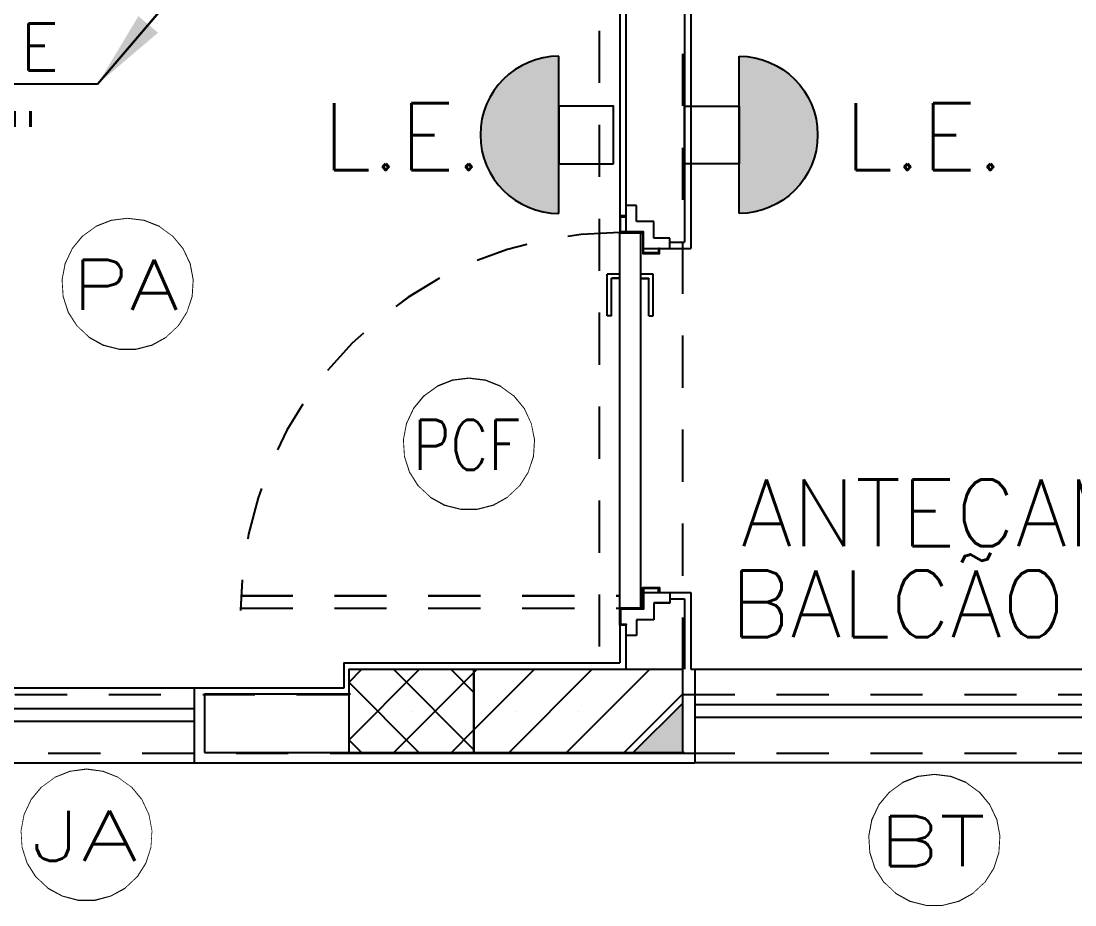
# Model space of a CAD drawing. Header units: millimetres. Extents: x 188.6 to 263.2, y 40.1 to 120.1.
# Drawn here: x 210.865 to 213.39, y 104.434 to 106.551 of the extents above; entities that cross this region are included whole.
import ezdxf
from ezdxf.enums import TextEntityAlignment as Align

# ---------------------------------------------------------------- set-up
doc = ezdxf.new("R2010")
doc.units = ezdxf.units.MM
doc.set_wipeout_variables(frame=1)
doc.linetypes.add('HIDDEN2', pattern=[0.1875, 0.125, -0.0625])
doc.linetypes.add('XREF-TIPO$0$HIDDEN2', pattern=[0.1875, 0.125, -0.0625])
for name, color, linetype in [('ARQ', 8, 'Continuous'), ('ESTR-PILARES', 11, 'Continuous'), ('ESTR-VIGAS', 11, 'HIDDEN2'), ('ESTRUTURA', 7, 'Continuous'), ('INC-ALARME-COL', 254, 'Continuous'), ('INC-LE', 96, 'Continuous'), ('INC-PCF', 254, 'Continuous'), ('INC-TEXTO', 7, 'Continuous'), ('LE', 96, 'Continuous'), ('LE-TEXTO', 7, 'Continuous'), ('T-MC-TEXTO', 8, 'Continuous')]:
    doc.layers.add(name, color=color, linetype=linetype)
doc.styles.add('60-50', font='romans.shx', dxfattribs={"height": 0.08})
doc.styles.add('60-75', font='romans.shx', dxfattribs={"height": 0.12})
doc.styles.add('MC-ROMANS', font='romans')
doc.styles.add('ROMANS', font='ROMANS.SHX', dxfattribs={"height": 0.15})
doc.dimstyles.new('IND75', dxfattribs={"dimtxt": 0.15, "dimasz": 0.1875, "dimexe": 0.15, "dimexo": 0, "dimgap": 0.1, "dimtad": 1, "dimzin": 10, "dimdsep": 46, "dimtxsty": '60-75', "dimcen": 0, "dimclrd": 256, "dimclre": 1, "dimclrt": 256, "dimadec": 0, "dimazin": 0, "dimtfac": 1, "dimtix": 1, "dimtmove": 2, "dimatfit": 3, "dimfxl": 0.15, "dimtolj": 1, "dimtzin": 6, "dimarcsym": 0})

# ---------------------------------------------------------------- blocks, each defined once
blk = doc.blocks.new('XREF-TIPO$0$PORTA CF')
at = {"color": 0, "linetype": 'XREF-TIPO$0$HIDDEN2'}
for p, q in [((224.4585, 129.9018), (224.4585, 128.9931)), ((224.4885, 129.9018), (224.4885, 128.9931))]:
    blk.add_line(p, q, dxfattribs=at)
at = {"color": 0}
for p, q in [((225.1585, 129.0231), (225.2585, 129.0231)), ((225.1585, 129.0131), (225.1585, 129.0231)), ((225.1585, 129.0131), (225.2485, 129.0131)), ((225.2485, 128.9931), (225.2485, 129.0131)), ((225.2585, 128.9931), (225.2585, 129.0231)), ((224.3929, 128.9531), (224.3929, 128.9781)), ((225.4229, 128.9531), (225.4229, 128.9781)), ((224.4309, 128.9531), (224.3929, 128.9531)), ((224.4309, 128.9111), (224.4309, 128.9531)), ((225.2485, 128.9431), (225.2485, 128.9231)), ((225.2585, 128.9131), (225.2585, 128.9431)), ((225.3849, 128.9111), (225.3849, 128.9531)), ((225.3849, 128.9531), (225.4229, 128.9531)), ((224.4709, 128.9111), (224.4309, 128.9111)), ((224.4709, 128.8731), (224.4709, 128.9111)), ((225.1585, 128.9231), (225.1585, 128.9131)), ((225.1585, 128.9231), (225.2485, 128.9231)), ((225.1585, 128.9131), (225.2585, 128.9131)), ((225.3449, 128.9111), (225.3849, 128.9111)), ((225.3449, 128.8731), (225.3449, 128.9111)), ((224.4959, 128.8731), (224.4709, 128.8731)), ((225.3199, 128.8731), (225.3449, 128.8731))]:
    blk.add_line(p, q, dxfattribs=at)
for points in [[(224.4959, 128.9001), (224.5059, 128.9001), (224.5059, 128.9361), (224.4559, 128.9361), (224.4559, 128.9911), (224.4199, 128.9911), (224.4199, 128.9781), (224.4179, 128.9781), (224.4179, 128.9931), (224.4579, 128.9931), (224.4579, 128.9381), (224.5079, 128.9381), (224.5079, 128.8981), (224.4959, 128.8981)], [(224.4585, 128.9431), (224.4585, 128.9931), (225.3585, 128.9931), (225.3585, 128.9431)], [(225.3199, 128.9001), (225.3099, 128.9001), (225.3099, 128.9361), (225.3599, 128.9361), (225.3599, 128.9911), (225.3959, 128.9911), (225.3959, 128.9781), (225.3979, 128.9781), (225.3979, 128.9931), (225.3579, 128.9931), (225.3579, 128.9381), (225.3079, 128.9381), (225.3079, 128.8981), (225.3199, 128.8981)]]:
    blk.add_lwpolyline(points, close=True, dxfattribs=at)
at = {"color": 0, "linetype": 'XREF-TIPO$0$HIDDEN2'}
blk.add_arc((224.4479, 128.9912), 0.9107, 0.1236, 89.659, dxfattribs=at)
blk = doc.blocks.new('A$C1BFF5DEF')
at = {"layer": 'ARQ', "color": 8}
for p, q in [((13.5803, -1.58), (13.5803, -3.048)), ((13.4252, -1.625), (13.4252, -3.01)), ((13.5653, -1.625), (13.5653, -3.033)), ((13.4673, -3.048), (13.5803, -3.048)), ((13.5303, -3.033), (13.5653, -3.033)), ((13.4673, -3.872), (13.5803, -3.872)), ((13.5303, -3.887), (13.5652, -3.887)), ((13.5652, -3.887), (13.5652, -4.0552)), ((13.5803, -3.872), (13.5803, -4.0552)), ((13.4103, -3.912), (13.4103, -4.0402)), ((13.4252, -3.9499), (13.4252, -4.055)), ((13.5803, -4.0552), (14.8003, -4.0552)), ((13.5903, -4.0552), (13.5903, -4.28)), ((8.0101, -4.1), (12.7502, -4.1)), ((12.3906, -4.1), (12.3906, -4.28)), ((12.4156, -4.115), (12.7652, -4.115)), ((12.4156, -4.115), (12.4156, -4.255)), ((13.5903, -4.1402), (14.7903, -4.1402)), ((11.8906, -4.15), (12.3906, -4.15)), ((11.8906, -4.18), (12.3906, -4.18)), ((13.5903, -4.1702), (14.7903, -4.1702)), ((12.4156, -4.255), (13.5652, -4.255)), ((11.8906, -4.28), (12.3906, -4.28)), ((12.3906, -4.28), (13.5902, -4.28)), ((14.8003, -4.28), (13.5902, -4.28))]:
    blk.add_line(p, q, dxfattribs=at)
for points in [[(7.9503, -3.6402), (7.9503, -2.2386), (8.01, -2.2386), (8.01, -1.58), (12.7502, -1.58), (12.7502, -1.6402), (13.4103, -1.6402), (13.4103, -3.01)], [(12.7502, -4.1), (12.7502, -4.0402), (13.4103, -4.0402)]]:
    blk.add_lwpolyline(points, dxfattribs=at)
at = {"layer": 'ARQ', "color": 8, "rotation": 90}
blk.add_blockref('XREF-TIPO$0$PORTA CF', (142.4034, -228.3679), dxfattribs=at)
blk = doc.blocks.new('LE')
at = {"layer": 'INC-LE'}
blk.add_hatch(color=256, dxfattribs=at).paths.add_polyline_path([(-0.1674, 0.1162), (0.1674, 0.1162, 1)])
blk.add_line((-0.1674, 0.1162), (0.1674, 0.1162), dxfattribs=at)
blk.add_lwpolyline([(-0.0614, 0), (0.0614, 0), (0.0614, 0.1162), (-0.0614, 0.1162)], close=True, dxfattribs=at)
blk.add_arc((0, 0.1162), 0.1674, 0, 180, dxfattribs=at)
blk = doc.blocks.new('INDU')
at = {"color": 7}
blk.add_line((-0.005, 0), (0.005, 0), dxfattribs=at)
at = {"style": 'ROMANS'}
for tag, p in [('TQ-01', (0, 0.001189)), ('100', (0, -0.001718))]:
    blk.add_attdef(tag, text='', height=0.0015, dxfattribs=at).set_placement(p, align=Align.MIDDLE)
blk = doc.blocks.new('INC-OBJETO')
at = {"color": 0}
blk.add_lwpolyline([(0, 0.002084), (-0.000518, 0.002019), (-0.001004, 0.001827), (-0.001427, 0.001519), (-0.00176, 0.001117), (-0.001982, 0.000644), (-0.00208, 0.000131), (-0.002047, -0.000391), (-0.001886, -0.000887), (-0.001606, -0.001329), (-0.001225, -0.001686), (-0.000767, -0.001938), (-0.000261, -0.002068), (0.000261, -0.002068), (0.000767, -0.001938), (0.001225, -0.001686), (0.001606, -0.001329), (0.001886, -0.000887), (0.002047, -0.000391), (0.00208, 0.000131), (0.001982, 0.000644), (0.00176, 0.001117), (0.001427, 0.001519), (0.001004, 0.001827), (0.000518, 0.002019)], close=True, dxfattribs=at)
blk.add_wipeout([(0, 0.002084), (-0.000518, 0.002019), (-0.001004, 0.001827), (-0.001427, 0.001519), (-0.00176, 0.001117), (-0.001982, 0.000644), (-0.00208, 0.000131), (-0.002047, -0.000391), (-0.001886, -0.000887), (-0.001606, -0.001329), (-0.001225, -0.001686), (-0.000767, -0.001938), (-0.000261, -0.002068), (0.000261, -0.002068), (0.000767, -0.001938), (0.001225, -0.001686), (0.001606, -0.001329), (0.001886, -0.000887), (0.002047, -0.000391), (0.00208, 0.000131), (0.001982, 0.000644), (0.00176, 0.001117), (0.001427, 0.001519), (0.001004, 0.001827), (0.000518, 0.002019)], dxfattribs=at)
at = {"color": 0, "style": 'ROMANS', "width": 1.285725}
blk.add_attdef('OBJETO', text='', height=0.0016, dxfattribs=at).set_placement((-0.001786, -0.00083), (0.001643, -0.00083), align=Align.FIT)
blk = doc.blocks.new('COBERTURA_29-09-2016')
at = {"layer": 'ESTR-PILARES', "linetype": 'Continuous'}
for p, q in [((4.97, -2.7987), (5.1387, -2.63)), ((4.97, -2.6608), (5.0008, -2.63)), ((5.0766, -2.83), (5.27, -2.6366)), ((5.0776, -2.63), (5.27, -2.8224)), ((5.2155, -2.63), (5.27, -2.6845)), ((5.27, -2.7745), (5.4145, -2.63)), ((5.27, -2.6366), (5.2766, -2.63)), ((5.3523, -2.83), (5.5523, -2.63)), ((5.4902, -2.83), (5.6902, -2.63)), ((4.97, -2.6603), (5.1397, -2.83)), ((5.6281, -2.83), (5.77, -2.6881)), ((5.12, -2.73), (5.12, -2.73)), ((5.37, -2.73), (5.37, -2.73)), ((5.52, -2.73), (5.52, -2.73)), ((5.2145, -2.83), (5.27, -2.7745)), ((4.97, -2.7982), (5.0018, -2.83)), ((5.766, -2.83), (5.77, -2.826))]:
    blk.add_line(p, q, dxfattribs=at)
for points in [[(5.27, -2.63), (4.97, -2.63), (4.97, -2.83), (5.27, -2.83), (5.27, -2.63)], [(5.27, -2.83), (5.77, -2.83), (5.77, -2.63), (5.27, -2.63), (5.27, -2.83)], [(5.77, -2.83), (5.77, -2.71), (5.65, -2.83), (5.77, -2.83)]]:
    blk.add_lwpolyline(points, dxfattribs=at)
for points in [[(5.77, -2.83), (5.77, -2.71), (5.65, -2.83)], [(5.77, -2.83), (5.65, -2.83), (5.77, -2.83)]]:
    blk.add_solid(points, dxfattribs=at)
at = {"layer": 'ESTR-VIGAS'}
for points in [[(5.57, -0.2), (5.57, -2.63)], [(5.77, -2.63), (5.77, -0.2)], [(4.97, -2.69), (0.2, -2.69)], [(7.02, -2.69), (5.77, -2.69)], [(0.2, -2.83), (4.97, -2.83)], [(5.77, -2.83), (7.09, -2.83)]]:
    blk.add_lwpolyline(points, dxfattribs=at)

msp = doc.modelspace()

# ---------------------------------------------------------------- block references
at = {"layer": 'ARQ'}
msp.add_blockref('A$C1BFF5DEF', (198.8891, 109.0543), dxfattribs=at)

# ---------------------------------------------------------------- next in the draw order: block references
at = {"layer": 'INC-ALARME-COL'}
ref = msp.add_blockref('INDU', (210.6734, 106.4, -0.225), dxfattribs=dict(at, xscale=75, yscale=-75, zscale=75, rotation=180))
ref.add_attrib('100', 'ø3/4"', dxfattribs={"layer": '0', "height": 0.1125, "style": 'ROMANS'}).set_placement((210.6734, 106.2712, 0.45), align=Align.MIDDLE)
ref.add_attrib('TQ-01', 'ALARME', dxfattribs={"layer": '0', "height": 0.1125, "style": 'ROMANS'}).set_placement((210.6734, 106.4892, 0.45), align=Align.MIDDLE)
at = {"layer": 'INC-PCF', "rotation": 90}
for p in [(341.2925, -119.3137), (341.2926, -119.3136)]:
    msp.add_blockref('XREF-TIPO$0$PORTA CF', p, dxfattribs=at)
at = {"layer": 'INC-TEXTO'}
ref = msp.add_blockref('INC-OBJETO', (211.1203, 105.9213), dxfattribs=dict(at, xscale=75, yscale=75, zscale=75))
ref.add_attrib('OBJETO', 'PA', dxfattribs={"layer": '0', "height": 0.12, "style": 'ROMANS', "width": 1.18422}).set_placement((210.9864, 105.859), (211.2435, 105.859), align=Align.FIT)
ref = msp.add_blockref('INC-OBJETO', (211.0218, 104.6018), dxfattribs=dict(at, xscale=75, yscale=75, zscale=75))
ref.add_attrib('OBJETO', 'JA', dxfattribs={"layer": '0', "height": 0.12, "style": 'ROMANS', "width": 1.363647}).set_placement((210.8879, 104.5396), (211.1451, 104.5396), align=Align.FIT)
ref = msp.add_blockref('INC-OBJETO', (213.0532, 104.5896), dxfattribs=dict(at, xscale=75, yscale=75, zscale=75))
ref.add_attrib('OBJETO', 'BT', dxfattribs={"layer": '0', "height": 0.12, "style": 'ROMANS', "width": 1.25001}).set_placement((212.9192, 104.5274), (213.1764, 104.5274), align=Align.FIT)
at = {"layer": 'LE', "yscale": 1.125, "zscale": 1.125}
for p, xscale, rotation in [((212.2845, 106.2785), 1.125, 90), ((212.4545, 106.2785), -1.125, 270)]:
    msp.add_blockref('LE', p, dxfattribs=dict(at, xscale=xscale, rotation=rotation))

# ---------------------------------------------------------------- next in the draw order: texts
at = {"layer": 'LE-TEXTO', "style": '60-50'}
for p in [(211.7799, 106.2742), (213.0298, 106.2742)]:
    msp.add_text('L.E.', height=0.16, dxfattribs=at).set_placement(p, align=Align.MIDDLE)
at = {"layer": 'T-MC-TEXTO', "style": 'MC-ROMANS'}
for s, p in [('ANTECAM.', (212.5895, 105.2933)), ('BALCÃO', (212.5638, 105.0754))]:
    msp.add_text(s, height=0.16, dxfattribs=at).set_placement(p)

# ---------------------------------------------------------------- next in the draw order: leaders
at = {"layer": 'INC-ALARME-COL'}
for points in [[(211.0484, 106.4, -0.225), (212.1198, 107.663, -0.225)], [(212.1198, 107.663, -0.225), (211.0484, 106.4, -0.225)]]:
    msp.add_leader(points, dimstyle='IND75', dxfattribs=at)

# ---------------------------------------------------------------- next in the draw order: block references
at = {"layer": 'INC-TEXTO'}
ref = msp.add_blockref('INC-OBJETO', (211.938, 105.5384), dxfattribs=dict(at, xscale=75, yscale=75, zscale=75))
ref.add_attrib('OBJETO', 'PCF', dxfattribs={"layer": '0', "height": 0.12, "style": 'ROMANS', "width": 0.762718}).set_placement((211.8041, 105.4762), (212.0612, 105.4762), align=Align.FIT)
ref = msp.add_blockref('INC-OBJETO', (213.0533, 104.5892), dxfattribs=dict(at, xscale=75, yscale=75, zscale=75))
ref.add_attrib('OBJETO', 'BT', dxfattribs={"layer": '0', "height": 0.12, "style": 'ROMANS', "width": 1.25001}).set_placement((212.9194, 104.527), (213.1765, 104.527), align=Align.FIT)

# ---------------------------------------------------------------- next in the draw order: block references
ref = msp.add_blockref('INC-OBJETO', (211.9381, 105.5381), dxfattribs=dict(at, xscale=75, yscale=75, zscale=75))
ref.add_attrib('OBJETO', 'PCF', dxfattribs={"layer": '0', "height": 0.12, "style": 'ROMANS', "width": 0.762718}).set_placement((211.8042, 105.4758), (212.0614, 105.4758), align=Align.FIT)

# ---------------------------------------------------------------- next in the draw order: block references
at = {"layer": 'ESTRUTURA'}
msp.add_blockref('COBERTURA_29-09-2016', (206.6802, 107.6277), dxfattribs=at)

doc.saveas('drawing.dxf')
